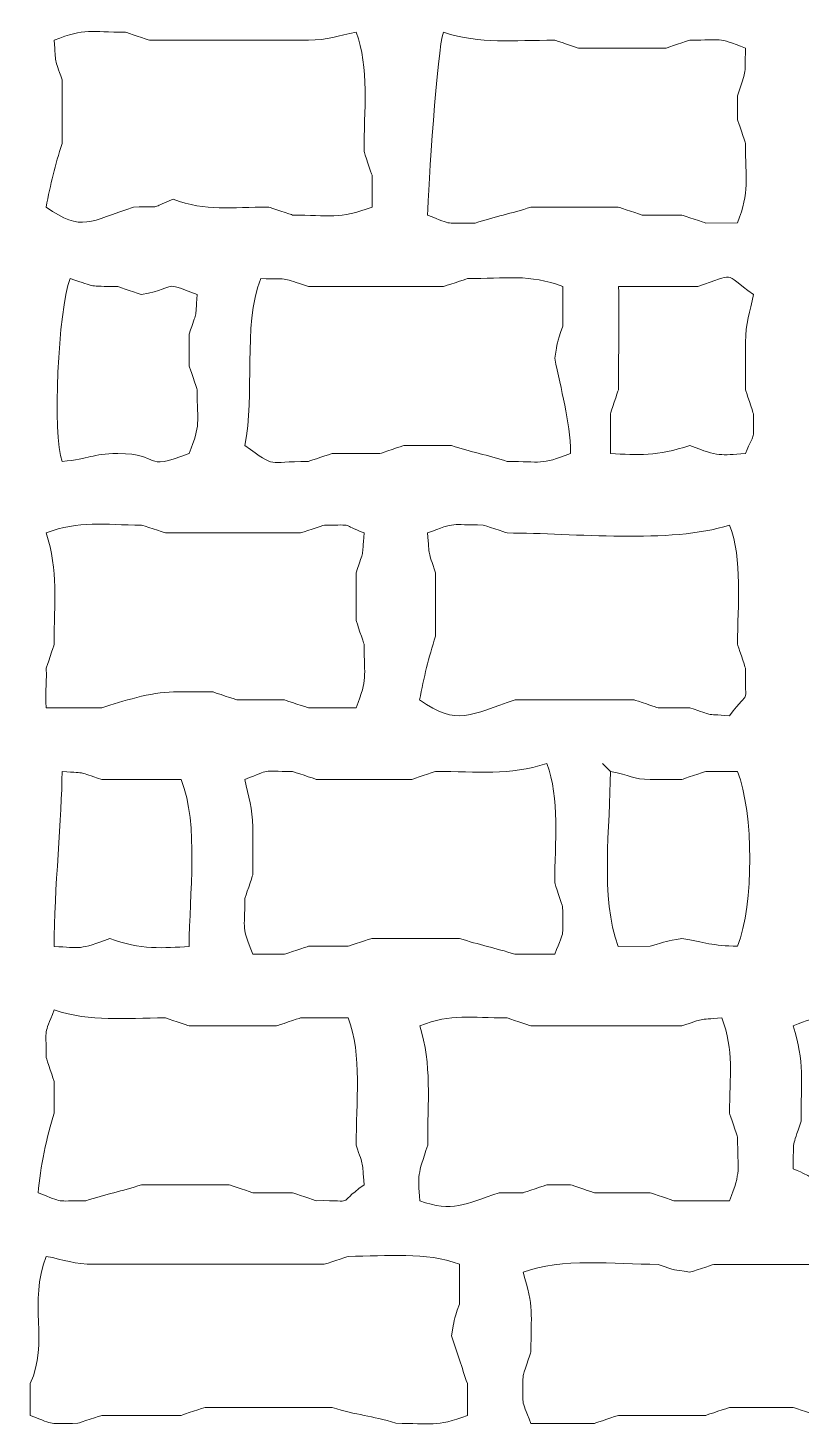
# Model space of a CAD drawing. Header units: millimetres. Extents: x -206 to 205, y -140 to 141.
# Drawn here: x -175.48 to -160.55, y -133.43 to -106.4 of the extents above; entities that cross this region are included whole.
import ezdxf

# ---------------------------------------------------------------- set-up
doc = ezdxf.new("R2010")
doc.units = ezdxf.units.MM
doc.header["$MEASUREMENT"] = 0
doc.layers.add('Ebene 1', color=7, linetype='Continuous')

msp = doc.modelspace()

# ---------------------------------------------------------------- linework, layer by layer
at = {"layer": 'Ebene 1', "color": 1, "lineweight": 18}
for points, knots in [([(-174.8235, -108.6322), (-174.8235, -108.6322), (-174.8235, -108.1723), (-174.8235, -108.1723), (-174.8235, -108.1723), (-174.8235, -108.1723), (-174.8235, -107.8649), (-174.8235, -107.8649), (-174.8235, -107.8649), (-174.8235, -107.8649), (-174.8235, -107.4045), (-174.8235, -107.4045), (-174.8235, -107.4045), (-174.9724, -106.9544), (-174.9396, -107.1226), (-174.9764, -106.6377), (-174.9764, -106.6377), (-174.3718, -106.403), (-174.2761, -106.4843), (-173.5958, -106.4843), (-173.5958, -106.4843), (-173.5866, -106.4878), (-173.161, -106.628), (-173.1349, -106.6377), (-173.1349, -106.6377), (-173.1349, -106.6377), (-171.7543, -106.6377), (-171.7543, -106.6377), (-171.7543, -106.6377), (-171.7543, -106.6377), (-170.0657, -106.6377), (-170.0657, -106.6377), (-170.0657, -106.6377), (-169.698, -106.6377), (-169.4851, -106.5483), (-169.1456, -106.4843), (-169.1456, -106.4843), (-168.8888, -107.1463), (-168.992, -108.0235), (-168.992, -108.7856), (-168.992, -108.7856), (-168.9879, -108.7943), (-168.8477, -109.2205), (-168.838, -109.246), (-168.838, -109.246), (-168.838, -109.246), (-168.838, -109.8599), (-168.838, -109.8599), (-168.838, -109.8599), (-169.4554, -110.0998), (-169.677, -110.0133), (-170.3727, -110.0133), (-170.3727, -110.0133), (-170.3814, -110.0097), (-170.808, -109.8697), (-170.8331, -109.8599), (-170.8331, -109.8599), (-171.5594, -109.8599), (-172.0402, -109.953), (-172.6746, -109.707), (-172.6746, -109.707), (-173.1651, -109.9008), (-172.8213, -109.8466), (-173.4418, -109.8599), (-173.4418, -109.8599), (-174.2858, -110.134), (-174.4378, -110.3529), (-175.1304, -109.8599), (-175.1304, -109.8599), (-175.0475, -109.422), (-174.9574, -109.0471), (-174.8235, -108.6322)], [0, 0, 0, 0, 0.0526316, 0.0526316, 0.0526316, 0.0526316, 0.1052632, 0.1052632, 0.1052632, 0.1052632, 0.1578947, 0.1578947, 0.1578947, 0.1578947, 0.2105263, 0.2105263, 0.2105263, 0.2105263, 0.2631579, 0.2631579, 0.2631579, 0.2631579, 0.3157895, 0.3157895, 0.3157895, 0.3157895, 0.3684211, 0.3684211, 0.3684211, 0.3684211, 0.4210526, 0.4210526, 0.4210526, 0.4210526, 0.4736842, 0.4736842, 0.4736842, 0.4736842, 0.5263158, 0.5263158, 0.5263158, 0.5263158, 0.5789474, 0.5789474, 0.5789474, 0.5789474, 0.6315789, 0.6315789, 0.6315789, 0.6315789, 0.6842105, 0.6842105, 0.6842105, 0.6842105, 0.7368421, 0.7368421, 0.7368421, 0.7368421, 0.7894737, 0.7894737, 0.7894737, 0.7894737, 0.8421053, 0.8421053, 0.8421053, 0.8421053, 0.8947368, 0.8947368, 0.8947368, 0.8947368, 1, 1, 1, 1]), ([(-167.4573, -106.4848), (-166.7288, -106.721), (-166.1227, -106.6382), (-165.3083, -106.6382), (-165.3083, -106.6382), (-165.2991, -106.6422), (-164.8736, -106.7825), (-164.8485, -106.7922), (-164.8485, -106.7922), (-164.8485, -106.7922), (-163.1604, -106.7916), (-163.1604, -106.7916), (-163.1604, -106.7916), (-163.1513, -106.7881), (-162.7257, -106.6473), (-162.6996, -106.6382), (-162.6996, -106.6382), (-162.0514, -106.6382), (-162.189, -106.5726), (-161.6259, -106.7916), (-161.6259, -106.7916), (-161.6386, -107.3952), (-161.6038, -107.1706), (-161.7793, -107.7119), (-161.7793, -107.7119), (-161.7793, -107.7119), (-161.7793, -108.1727), (-161.7793, -108.1727), (-161.7793, -108.1727), (-161.7756, -108.1814), (-161.6346, -108.607), (-161.6259, -108.6331), (-161.6259, -108.6331), (-161.6259, -109.3288), (-161.5399, -109.5508), (-161.7793, -110.1672), (-161.7793, -110.1672), (-161.7793, -110.1672), (-162.3932, -110.1678), (-162.3932, -110.1678), (-162.3932, -110.1678), (-162.4018, -110.1641), (-162.8275, -110.0235), (-162.8536, -110.0142), (-162.8536, -110.0142), (-162.8536, -110.0142), (-163.6208, -110.0138), (-163.6208, -110.0138), (-163.6208, -110.0138), (-163.63, -110.0107), (-164.0556, -109.8699), (-164.0811, -109.8612), (-164.0811, -109.8612), (-164.0811, -109.8612), (-165.1554, -109.8612), (-165.1554, -109.8612), (-165.1554, -109.8612), (-165.1554, -109.8612), (-165.3083, -109.8612), (-165.3083, -109.8612), (-165.3083, -109.8612), (-165.3083, -109.8612), (-165.7687, -109.8612), (-165.7687, -109.8612), (-165.7687, -109.8612), (-166.1503, -109.9846), (-166.4613, -110.0439), (-166.843, -110.1678), (-166.843, -110.1678), (-167.4741, -110.1678), (-167.2384, -110.2178), (-167.7641, -110.0138), (-167.7641, -110.0138), (-167.753, -109.5324), (-167.581, -106.8029), (-167.4573, -106.4848)], [0, 0, 0, 0, 0.05, 0.05, 0.05, 0.05, 0.1, 0.1, 0.1, 0.1, 0.15, 0.15, 0.15, 0.15, 0.2, 0.2, 0.2, 0.2, 0.25, 0.25, 0.25, 0.25, 0.3, 0.3, 0.3, 0.3, 0.35, 0.35, 0.35, 0.35, 0.4, 0.4, 0.4, 0.4, 0.45, 0.45, 0.45, 0.45, 0.5, 0.5, 0.5, 0.5, 0.55, 0.55, 0.55, 0.55, 0.6, 0.6, 0.6, 0.6, 0.65, 0.65, 0.65, 0.65, 0.7, 0.7, 0.7, 0.7, 0.75, 0.75, 0.75, 0.75, 0.8, 0.8, 0.8, 0.8, 0.85, 0.85, 0.85, 0.85, 0.9, 0.9, 0.9, 0.9, 1, 1, 1, 1]), ([(-174.6686, -111.2403), (-174.1269, -111.4162), (-174.3519, -111.381), (-173.7484, -111.3943), (-173.7484, -111.3943), (-173.7397, -111.3978), (-173.3142, -111.5386), (-173.2881, -111.5477), (-173.2881, -111.5477), (-172.5054, -111.4), (-172.9483, -111.2782), (-172.2138, -111.5477), (-172.2138, -111.5477), (-172.2546, -112.0747), (-172.2077, -111.824), (-172.3677, -112.3151), (-172.3677, -112.3151), (-172.3677, -112.3151), (-172.3677, -112.9284), (-172.3677, -112.9284), (-172.3677, -112.9284), (-172.3637, -112.9376), (-172.223, -113.3631), (-172.2138, -113.3888), (-172.2138, -113.3888), (-172.2138, -114.0532), (-172.1391, -114.0291), (-172.3667, -114.617), (-172.3667, -114.617), (-173.3029, -114.9802), (-172.8722, -114.617), (-173.7484, -114.617), (-173.7484, -114.617), (-174.2671, -114.617), (-174.2661, -114.7274), (-174.8226, -114.7699), (-174.8226, -114.7699), (-175.0052, -114.2727), (-174.9023, -111.843), (-174.6696, -111.2403), (-174.6696, -111.2403), (-174.6696, -111.2403), (-174.6686, -111.2403), (-174.6686, -111.2403)], [0, 0, 0, 0, 0.0833333, 0.0833333, 0.0833333, 0.0833333, 0.1666667, 0.1666667, 0.1666667, 0.1666667, 0.25, 0.25, 0.25, 0.25, 0.3333333, 0.3333333, 0.3333333, 0.3333333, 0.4166667, 0.4166667, 0.4166667, 0.4166667, 0.5, 0.5, 0.5, 0.5, 0.5833333, 0.5833333, 0.5833333, 0.5833333, 0.6666667, 0.6666667, 0.6666667, 0.6666667, 0.75, 0.75, 0.75, 0.75, 0.8333333, 0.8333333, 0.8333333, 0.8333333, 1, 1, 1, 1]), ([(-170.986, -111.2403), (-170.3824, -111.2531), (-170.6074, -111.2179), (-170.0647, -111.3943), (-170.0647, -111.3943), (-170.0647, -111.3943), (-169.4515, -111.3937), (-169.4515, -111.3937), (-169.4515, -111.3937), (-169.4515, -111.3937), (-169.2985, -111.3937), (-169.2985, -111.3937), (-169.2985, -111.3937), (-169.2985, -111.3937), (-167.4565, -111.3937), (-167.4565, -111.3937), (-167.4565, -111.3937), (-167.4473, -111.3903), (-167.0217, -111.2501), (-166.9967, -111.2403), (-166.9967, -111.2403), (-166.2702, -111.2403), (-165.79, -111.1472), (-165.1546, -111.3937), (-165.1546, -111.3937), (-165.1546, -111.3937), (-165.1546, -112.1611), (-165.1546, -112.1611), (-165.1546, -112.1611), (-165.2902, -112.5381), (-165.2406, -112.424), (-165.3081, -112.7749), (-165.3081, -112.7749), (-165.1914, -113.3933), (-165.0155, -113.9621), (-165.0016, -114.617), (-165.0016, -114.617), (-165.5889, -114.8446), (-165.5638, -114.7699), (-166.2283, -114.7699), (-166.2283, -114.7699), (-166.611, -114.6461), (-166.921, -114.5868), (-167.3035, -114.4634), (-167.3035, -114.4634), (-167.3035, -114.4634), (-168.2238, -114.463), (-168.2238, -114.463), (-168.2238, -114.463), (-168.2325, -114.467), (-168.6581, -114.6072), (-168.6842, -114.617), (-168.6842, -114.617), (-168.6842, -114.617), (-169.6054, -114.617), (-169.6054, -114.617), (-169.6054, -114.617), (-169.6141, -114.62), (-170.0398, -114.7606), (-170.0647, -114.7699), (-170.0647, -114.7699), (-170.9093, -114.7693), (-170.6525, -114.9187), (-171.293, -114.4634), (-171.293, -114.4634), (-171.0899, -113.4961), (-171.3436, -112.1615), (-170.986, -111.2403)], [0, 0, 0, 0, 0.0555556, 0.0555556, 0.0555556, 0.0555556, 0.1111111, 0.1111111, 0.1111111, 0.1111111, 0.1666667, 0.1666667, 0.1666667, 0.1666667, 0.2222222, 0.2222222, 0.2222222, 0.2222222, 0.2777778, 0.2777778, 0.2777778, 0.2777778, 0.3333333, 0.3333333, 0.3333333, 0.3333333, 0.3888889, 0.3888889, 0.3888889, 0.3888889, 0.4444444, 0.4444444, 0.4444444, 0.4444444, 0.5, 0.5, 0.5, 0.5, 0.5555556, 0.5555556, 0.5555556, 0.5555556, 0.6111111, 0.6111111, 0.6111111, 0.6111111, 0.6666667, 0.6666667, 0.6666667, 0.6666667, 0.7222222, 0.7222222, 0.7222222, 0.7222222, 0.7777778, 0.7777778, 0.7777778, 0.7777778, 0.8333333, 0.8333333, 0.8333333, 0.8333333, 0.8888889, 0.8888889, 0.8888889, 0.8888889, 1, 1, 1, 1]), ([(-164.0804, -111.3946), (-164.0804, -111.3946), (-162.5459, -111.3946), (-162.5459, -111.3946), (-162.5459, -111.3946), (-161.7826, -111.1471), (-162.0942, -111.1046), (-161.4716, -111.5482), (-161.4716, -111.5482), (-161.5355, -111.8883), (-161.6246, -112.1006), (-161.6246, -112.4689), (-161.6246, -112.4689), (-161.6246, -112.4689), (-161.6246, -112.6218), (-161.6246, -112.6218), (-161.6246, -112.6218), (-161.6246, -112.6218), (-161.6246, -113.3891), (-161.6246, -113.3891), (-161.6246, -113.3891), (-161.6215, -113.3984), (-161.4809, -113.8244), (-161.4716, -113.85), (-161.4716, -113.85), (-161.4716, -114.4669), (-161.445, -114.1534), (-161.6246, -114.6172), (-161.6246, -114.6172), (-162.1254, -114.649), (-162.1284, -114.6852), (-162.6997, -114.4638), (-162.6997, -114.4638), (-163.329, -114.6674), (-163.7085, -114.6506), (-164.2344, -114.6172), (-164.2344, -114.6172), (-164.2344, -114.6172), (-164.2344, -113.85), (-164.2344, -113.85), (-164.2344, -113.85), (-164.2303, -113.8408), (-164.0896, -113.4152), (-164.0804, -113.3891), (-164.0804, -113.3891), (-164.0804, -113.0372), (-164.0553, -111.4407), (-164.0804, -111.3946)], [0, 0, 0, 0, 0.0769231, 0.0769231, 0.0769231, 0.0769231, 0.1538462, 0.1538462, 0.1538462, 0.1538462, 0.2307692, 0.2307692, 0.2307692, 0.2307692, 0.3076923, 0.3076923, 0.3076923, 0.3076923, 0.3846154, 0.3846154, 0.3846154, 0.3846154, 0.4615385, 0.4615385, 0.4615385, 0.4615385, 0.5384615, 0.5384615, 0.5384615, 0.5384615, 0.6153846, 0.6153846, 0.6153846, 0.6153846, 0.6923077, 0.6923077, 0.6923077, 0.6923077, 0.7692308, 0.7692308, 0.7692308, 0.7692308, 0.8461538, 0.8461538, 0.8461538, 0.8461538, 1, 1, 1, 1]), ([(-175.1291, -118.7603), (-175.1261, -118.7512), (-174.9854, -118.3256), (-174.9763, -118.3005), (-174.9763, -118.3005), (-174.9753, -117.4866), (-174.8934, -116.8805), (-175.1291, -116.1511), (-175.1291, -116.1511), (-174.4949, -115.905), (-174.0141, -115.9987), (-173.2876, -115.9987), (-173.2876, -115.9987), (-173.2791, -116.0017), (-172.8534, -116.1424), (-172.8273, -116.1511), (-172.8273, -116.1511), (-172.8273, -116.1511), (-170.9858, -116.1511), (-170.9858, -116.1511), (-170.9858, -116.1511), (-170.9858, -116.1511), (-170.2186, -116.1515), (-170.2186, -116.1515), (-170.2186, -116.1515), (-170.2099, -116.1484), (-169.7843, -116.0074), (-169.7582, -115.9987), (-169.7582, -115.9987), (-169.1418, -115.9987), (-169.4543, -115.9715), (-168.9908, -116.1515), (-168.9908, -116.1515), (-169.0317, -116.679), (-168.9858, -116.4283), (-169.1448, -116.9188), (-169.1448, -116.9188), (-169.1448, -116.9188), (-169.1448, -117.8396), (-169.1448, -117.8396), (-169.1448, -117.8396), (-169.1408, -117.8489), (-169.0001, -118.2744), (-168.9908, -118.3005), (-168.9908, -118.3005), (-168.9908, -118.9645), (-168.9167, -118.9404), (-169.1448, -119.5277), (-169.1448, -119.5277), (-169.1448, -119.5277), (-170.065, -119.5277), (-170.065, -119.5277), (-170.065, -119.5277), (-170.0737, -119.524), (-170.4994, -119.384), (-170.5254, -119.3741), (-170.5254, -119.3741), (-170.5254, -119.3741), (-171.4467, -119.3741), (-171.4467, -119.3741), (-171.4467, -119.3741), (-171.4554, -119.3701), (-171.881, -119.2304), (-171.9071, -119.2207), (-171.9071, -119.2207), (-171.9071, -119.2207), (-172.6734, -119.2207), (-172.6734, -119.2207), (-172.6734, -119.2207), (-173.1061, -119.2207), (-173.6646, -119.4012), (-174.055, -119.5277), (-174.055, -119.5277), (-174.055, -119.5277), (-175.1291, -119.5277), (-175.1291, -119.5277), (-175.1291, -119.5277), (-175.1522, -119.1788), (-175.1184, -119.1946), (-175.1291, -118.7603)], [0, 0, 0, 0, 0.047619, 0.047619, 0.047619, 0.047619, 0.0952381, 0.0952381, 0.0952381, 0.0952381, 0.1428571, 0.1428571, 0.1428571, 0.1428571, 0.1904762, 0.1904762, 0.1904762, 0.1904762, 0.2380952, 0.2380952, 0.2380952, 0.2380952, 0.2857143, 0.2857143, 0.2857143, 0.2857143, 0.3333333, 0.3333333, 0.3333333, 0.3333333, 0.3809524, 0.3809524, 0.3809524, 0.3809524, 0.4285714, 0.4285714, 0.4285714, 0.4285714, 0.4761905, 0.4761905, 0.4761905, 0.4761905, 0.5238095, 0.5238095, 0.5238095, 0.5238095, 0.5714286, 0.5714286, 0.5714286, 0.5714286, 0.6190476, 0.6190476, 0.6190476, 0.6190476, 0.6666667, 0.6666667, 0.6666667, 0.6666667, 0.7142857, 0.7142857, 0.7142857, 0.7142857, 0.7619048, 0.7619048, 0.7619048, 0.7619048, 0.8095238, 0.8095238, 0.8095238, 0.8095238, 0.8571429, 0.8571429, 0.8571429, 0.8571429, 0.9047619, 0.9047619, 0.9047619, 0.9047619, 1, 1, 1, 1]), ([(-167.6112, -118.146), (-167.6112, -118.146), (-167.6112, -117.686), (-167.6112, -117.686), (-167.6112, -117.686), (-167.6112, -117.686), (-167.6112, -117.3792), (-167.6112, -117.3792), (-167.6112, -117.3792), (-167.6112, -117.3792), (-167.6112, -116.9188), (-167.6112, -116.9188), (-167.6112, -116.9188), (-167.761, -116.4682), (-167.7283, -116.6364), (-167.7652, -116.1515), (-167.7652, -116.1515), (-167.2014, -115.9325), (-167.3384, -115.9981), (-166.6898, -115.9975), (-166.6898, -115.9975), (-166.6811, -116.0016), (-166.2556, -116.1418), (-166.2305, -116.1515), (-166.2305, -116.1515), (-164.9364, -116.1511), (-163.0795, -116.3694), (-161.9331, -115.9981), (-161.9331, -115.9981), (-161.6763, -116.66), (-161.7797, -117.5377), (-161.7797, -118.3), (-161.7797, -118.3), (-161.7767, -118.3087), (-161.6354, -118.7342), (-161.6267, -118.7597), (-161.6267, -118.7597), (-161.6447, -119.5844), (-161.5128, -119.0908), (-161.9331, -119.6811), (-161.9331, -119.6811), (-162.46, -119.6392), (-162.2099, -119.6862), (-162.7005, -119.5271), (-162.7005, -119.5271), (-162.7005, -119.5271), (-163.3142, -119.5271), (-163.3142, -119.5271), (-163.3142, -119.5271), (-163.3229, -119.5235), (-163.7485, -119.3828), (-163.7746, -119.3737), (-163.7746, -119.3737), (-163.7746, -119.3737), (-164.6959, -119.3737), (-164.6959, -119.3737), (-164.6959, -119.3737), (-164.6959, -119.3737), (-165.6161, -119.3737), (-165.6161, -119.3737), (-165.6161, -119.3737), (-165.6161, -119.3737), (-166.0765, -119.3737), (-166.0765, -119.3737), (-166.0765, -119.3737), (-166.9298, -119.6499), (-167.1856, -119.8958), (-167.918, -119.3737), (-167.918, -119.3737), (-167.8352, -118.9358), (-167.7462, -118.5608), (-167.6112, -118.146)], [0, 0, 0, 0, 0.0526316, 0.0526316, 0.0526316, 0.0526316, 0.1052632, 0.1052632, 0.1052632, 0.1052632, 0.1578947, 0.1578947, 0.1578947, 0.1578947, 0.2105263, 0.2105263, 0.2105263, 0.2105263, 0.2631579, 0.2631579, 0.2631579, 0.2631579, 0.3157895, 0.3157895, 0.3157895, 0.3157895, 0.3684211, 0.3684211, 0.3684211, 0.3684211, 0.4210526, 0.4210526, 0.4210526, 0.4210526, 0.4736842, 0.4736842, 0.4736842, 0.4736842, 0.5263158, 0.5263158, 0.5263158, 0.5263158, 0.5789474, 0.5789474, 0.5789474, 0.5789474, 0.6315789, 0.6315789, 0.6315789, 0.6315789, 0.6842105, 0.6842105, 0.6842105, 0.6842105, 0.7368421, 0.7368421, 0.7368421, 0.7368421, 0.7894737, 0.7894737, 0.7894737, 0.7894737, 0.8421053, 0.8421053, 0.8421053, 0.8421053, 0.8947368, 0.8947368, 0.8947368, 0.8947368, 1, 1, 1, 1]), ([(-174.8235, -120.756), (-174.2961, -120.7974), (-174.5467, -120.7505), (-174.0561, -120.9095), (-174.0561, -120.9095), (-174.0561, -120.9095), (-172.5216, -120.91), (-172.5216, -120.91), (-172.5216, -120.91), (-172.1758, -121.7995), (-172.3676, -123.1218), (-172.3676, -124.1326), (-172.3676, -124.1326), (-172.8505, -124.1627), (-173.3191, -124.2052), (-173.9021, -123.9786), (-173.9021, -123.9786), (-174.4736, -124.2006), (-174.4766, -124.1638), (-174.9764, -124.1321), (-174.9764, -124.1321), (-174.9764, -123.0517), (-174.8235, -121.6073), (-174.8235, -120.756)], [0, 0, 0, 0, 0.1428571, 0.1428571, 0.1428571, 0.1428571, 0.2857143, 0.2857143, 0.2857143, 0.2857143, 0.4285714, 0.4285714, 0.4285714, 0.4285714, 0.5714286, 0.5714286, 0.5714286, 0.5714286, 0.7142857, 0.7142857, 0.7142857, 0.7142857, 1, 1, 1, 1]), ([(-171.2937, -120.9084), (-170.7694, -120.7048), (-171.0042, -120.7549), (-170.3734, -120.7549), (-170.3734, -120.7549), (-170.3647, -120.7584), (-169.9391, -120.8991), (-169.913, -120.9084), (-169.913, -120.9084), (-169.913, -120.9084), (-169.4522, -120.9084), (-169.4522, -120.9084), (-169.4522, -120.9084), (-169.4522, -120.9084), (-168.0715, -120.9084), (-168.0715, -120.9084), (-168.0715, -120.9084), (-168.0628, -120.9047), (-167.6373, -120.7641), (-167.6112, -120.7549), (-167.6112, -120.7549), (-166.7979, -120.7549), (-166.1912, -120.8377), (-165.4633, -120.6014), (-165.4633, -120.6014), (-165.2065, -121.2629), (-165.3093, -122.1411), (-165.3093, -122.9033), (-165.3093, -122.9033), (-165.3062, -122.9125), (-165.1656, -123.3381), (-165.1565, -123.3642), (-165.1565, -123.3642), (-165.1565, -123.9944), (-165.1053, -123.7591), (-165.3093, -124.285), (-165.3093, -124.285), (-165.3093, -124.285), (-166.0766, -124.285), (-166.0766, -124.285), (-166.0766, -124.285), (-166.4583, -124.1607), (-166.7687, -124.1013), (-167.1504, -123.9776), (-167.1504, -123.9776), (-167.1504, -123.9776), (-167.6112, -123.9776), (-167.6112, -123.9776), (-167.6112, -123.9776), (-167.6112, -123.9776), (-167.7652, -123.9776), (-167.7652, -123.9776), (-167.7652, -123.9776), (-167.7652, -123.9776), (-168.8389, -123.9776), (-168.8389, -123.9776), (-168.8389, -123.9776), (-168.8482, -123.9811), (-169.2737, -124.1217), (-169.2998, -124.131), (-169.2998, -124.131), (-169.2998, -124.131), (-170.067, -124.131), (-170.067, -124.131), (-170.067, -124.131), (-170.0757, -124.1346), (-170.5013, -124.2753), (-170.5274, -124.285), (-170.5274, -124.285), (-170.5274, -124.285), (-171.1408, -124.285), (-171.1408, -124.285), (-171.1408, -124.285), (-171.3597, -123.7212), (-171.2947, -123.8588), (-171.2937, -123.2102), (-171.2937, -123.2102), (-171.2907, -123.201), (-171.15, -122.7754), (-171.1408, -122.7504), (-171.1408, -122.7504), (-171.1408, -122.7504), (-171.1408, -121.8297), (-171.1408, -121.8297), (-171.1408, -121.8297), (-171.1408, -121.4614), (-171.2298, -121.2485), (-171.2947, -120.9084), (-171.2947, -120.9084), (-171.2947, -120.9084), (-171.2937, -120.9084), (-171.2937, -120.9084)], [0, 0, 0, 0, 0.0416667, 0.0416667, 0.0416667, 0.0416667, 0.0833333, 0.0833333, 0.0833333, 0.0833333, 0.125, 0.125, 0.125, 0.125, 0.1666667, 0.1666667, 0.1666667, 0.1666667, 0.2083333, 0.2083333, 0.2083333, 0.2083333, 0.25, 0.25, 0.25, 0.25, 0.2916667, 0.2916667, 0.2916667, 0.2916667, 0.3333333, 0.3333333, 0.3333333, 0.3333333, 0.375, 0.375, 0.375, 0.375, 0.4166667, 0.4166667, 0.4166667, 0.4166667, 0.4583333, 0.4583333, 0.4583333, 0.4583333, 0.5, 0.5, 0.5, 0.5, 0.5416667, 0.5416667, 0.5416667, 0.5416667, 0.5833333, 0.5833333, 0.5833333, 0.5833333, 0.625, 0.625, 0.625, 0.625, 0.6666667, 0.6666667, 0.6666667, 0.6666667, 0.7083333, 0.7083333, 0.7083333, 0.7083333, 0.75, 0.75, 0.75, 0.75, 0.7916667, 0.7916667, 0.7916667, 0.7916667, 0.8333333, 0.8333333, 0.8333333, 0.8333333, 0.875, 0.875, 0.875, 0.875, 0.9166667, 0.9166667, 0.9166667, 0.9166667, 1, 1, 1, 1]), ([(-164.2343, -120.7545), (-163.8567, -120.8277), (-163.7917, -120.9081), (-163.4669, -120.9081), (-163.4669, -120.9081), (-163.4669, -120.9081), (-162.8536, -120.9081), (-162.8536, -120.9081), (-162.8536, -120.9081), (-162.8444, -120.9044), (-162.4189, -120.7638), (-162.3928, -120.7545), (-162.3928, -120.7545), (-162.3928, -120.7545), (-161.7794, -120.7545), (-161.7794, -120.7545), (-161.7794, -120.7545), (-161.4637, -121.5678), (-161.4637, -123.3178), (-161.7784, -124.1307), (-161.7784, -124.1307), (-162.2572, -124.1194), (-162.4209, -124.0585), (-162.8536, -123.9771), (-162.8536, -123.9771), (-163.183, -124.0467), (-163.117, -124.0145), (-163.4669, -124.1307), (-163.4669, -124.1307), (-163.4669, -124.1307), (-164.0813, -124.1311), (-164.0813, -124.1311), (-164.0813, -124.1311), (-164.4409, -123.2027), (-164.2343, -121.8062), (-164.2343, -120.7545), (-164.2343, -120.7545), (-164.2343, -120.7545), (-164.3883, -120.6011), (-164.3883, -120.6011)], [0, 0, 0, 0, 0.0909091, 0.0909091, 0.0909091, 0.0909091, 0.1818182, 0.1818182, 0.1818182, 0.1818182, 0.2727273, 0.2727273, 0.2727273, 0.2727273, 0.3636364, 0.3636364, 0.3636364, 0.3636364, 0.4545455, 0.4545455, 0.4545455, 0.4545455, 0.5454545, 0.5454545, 0.5454545, 0.5454545, 0.6363636, 0.6363636, 0.6363636, 0.6363636, 0.7272727, 0.7272727, 0.7272727, 0.7272727, 0.8181818, 0.8181818, 0.8181818, 0.8181818, 1, 1, 1, 1]), ([(-174.9753, -127.3535), (-174.9753, -127.3535), (-174.9753, -126.7401), (-174.9753, -126.7401), (-174.9753, -126.7401), (-174.9795, -126.7304), (-175.1191, -126.3048), (-175.1293, -126.2793), (-175.1293, -126.2793), (-175.1293, -125.6486), (-175.1789, -125.8839), (-174.9753, -125.359), (-174.9753, -125.359), (-174.2469, -125.5948), (-173.6407, -125.512), (-172.8274, -125.512), (-172.8274, -125.512), (-172.8183, -125.516), (-172.3927, -125.6567), (-172.3666, -125.666), (-172.3666, -125.666), (-172.3666, -125.666), (-170.6795, -125.6654), (-170.6795, -125.6654), (-170.6795, -125.6654), (-170.6692, -125.6619), (-170.2436, -125.5217), (-170.2187, -125.512), (-170.2187, -125.512), (-170.2187, -125.512), (-169.2974, -125.512), (-169.2974, -125.512), (-169.2974, -125.512), (-169.0258, -126.2122), (-169.145, -127.1642), (-169.145, -127.9672), (-169.145, -127.9672), (-168.995, -128.4179), (-169.0278, -128.2497), (-168.991, -128.735), (-168.991, -128.735), (-169.5813, -129.1555), (-169.0877, -129.0242), (-169.9122, -129.042), (-169.9122, -129.042), (-169.9209, -129.0384), (-170.3464, -128.8977), (-170.3715, -128.8886), (-170.3715, -128.8886), (-170.3715, -128.8886), (-171.1389, -128.8886), (-171.1389, -128.8886), (-171.1389, -128.8886), (-171.148, -128.8845), (-171.5737, -128.7443), (-171.5992, -128.735), (-171.5992, -128.735), (-171.5992, -128.735), (-172.6734, -128.735), (-172.6734, -128.735), (-172.6734, -128.735), (-172.6734, -128.735), (-172.8274, -128.735), (-172.8274, -128.735), (-172.8274, -128.735), (-172.8274, -128.735), (-173.2878, -128.735), (-173.2878, -128.735), (-173.2878, -128.735), (-173.6694, -128.8584), (-173.9804, -128.9182), (-174.3621, -129.042), (-174.3621, -129.042), (-174.9922, -129.042), (-174.7573, -129.0916), (-175.2833, -128.8886), (-175.2833, -128.8886), (-175.246, -128.4082), (-175.1171, -127.7903), (-174.9753, -127.3535)], [0, 0, 0, 0, 0.047619, 0.047619, 0.047619, 0.047619, 0.0952381, 0.0952381, 0.0952381, 0.0952381, 0.1428571, 0.1428571, 0.1428571, 0.1428571, 0.1904762, 0.1904762, 0.1904762, 0.1904762, 0.2380952, 0.2380952, 0.2380952, 0.2380952, 0.2857143, 0.2857143, 0.2857143, 0.2857143, 0.3333333, 0.3333333, 0.3333333, 0.3333333, 0.3809524, 0.3809524, 0.3809524, 0.3809524, 0.4285714, 0.4285714, 0.4285714, 0.4285714, 0.4761905, 0.4761905, 0.4761905, 0.4761905, 0.5238095, 0.5238095, 0.5238095, 0.5238095, 0.5714286, 0.5714286, 0.5714286, 0.5714286, 0.6190476, 0.6190476, 0.6190476, 0.6190476, 0.6666667, 0.6666667, 0.6666667, 0.6666667, 0.7142857, 0.7142857, 0.7142857, 0.7142857, 0.7619048, 0.7619048, 0.7619048, 0.7619048, 0.8095238, 0.8095238, 0.8095238, 0.8095238, 0.8571429, 0.8571429, 0.8571429, 0.8571429, 0.9047619, 0.9047619, 0.9047619, 0.9047619, 1, 1, 1, 1]), ([(-167.763, -127.9678), (-167.764, -127.1335), (-167.677, -126.4072), (-167.917, -125.666), (-167.917, -125.666), (-167.2903, -125.4229), (-166.94, -125.5125), (-166.2295, -125.5125), (-166.2295, -125.5125), (-166.2202, -125.5162), (-165.7936, -125.6568), (-165.7691, -125.6665), (-165.7691, -125.6665), (-165.7691, -125.6665), (-164.0806, -125.6665), (-164.0806, -125.6665), (-164.0806, -125.6665), (-164.0806, -125.6665), (-163.3132, -125.666), (-163.3132, -125.666), (-163.3132, -125.666), (-163.3132, -125.666), (-162.8533, -125.6665), (-162.8533, -125.6665), (-162.8533, -125.6665), (-162.4026, -125.5172), (-162.571, -125.5498), (-162.0851, -125.5125), (-162.0851, -125.5125), (-161.8394, -126.1478), (-161.9325, -126.6282), (-161.9325, -127.3545), (-161.9325, -127.3545), (-161.9285, -127.3632), (-161.7884, -127.7888), (-161.7787, -127.8144), (-161.7787, -127.8144), (-161.7787, -128.4794), (-161.7044, -128.4549), (-161.9325, -129.0426), (-161.9325, -129.0426), (-161.9325, -129.0426), (-163.0063, -129.0426), (-163.0063, -129.0426), (-163.0063, -129.0426), (-163.0155, -129.0389), (-163.4411, -128.8979), (-163.4672, -128.8892), (-163.4672, -128.8892), (-163.4672, -128.8892), (-164.5409, -128.8892), (-164.5409, -128.8892), (-164.5409, -128.8892), (-164.5501, -128.8855), (-164.9756, -128.7449), (-165.0017, -128.7352), (-165.0017, -128.7352), (-165.0017, -128.7352), (-165.4621, -128.7356), (-165.4621, -128.7356), (-165.4621, -128.7356), (-165.4714, -128.7392), (-165.897, -128.8794), (-165.9215, -128.8892), (-165.9215, -128.8892), (-165.9215, -128.8892), (-166.3824, -128.8892), (-166.3824, -128.8892), (-166.3824, -128.8892), (-167.0515, -129.1059), (-167.2832, -129.2749), (-167.917, -129.0426), (-167.917, -129.0426), (-167.9508, -128.5198), (-167.9579, -128.5668), (-167.763, -127.9684), (-167.763, -127.9684), (-167.763, -127.9684), (-167.763, -127.9678), (-167.763, -127.9678)], [0, 0, 0, 0, 0.047619, 0.047619, 0.047619, 0.047619, 0.0952381, 0.0952381, 0.0952381, 0.0952381, 0.1428571, 0.1428571, 0.1428571, 0.1428571, 0.1904762, 0.1904762, 0.1904762, 0.1904762, 0.2380952, 0.2380952, 0.2380952, 0.2380952, 0.2857143, 0.2857143, 0.2857143, 0.2857143, 0.3333333, 0.3333333, 0.3333333, 0.3333333, 0.3809524, 0.3809524, 0.3809524, 0.3809524, 0.4285714, 0.4285714, 0.4285714, 0.4285714, 0.4761905, 0.4761905, 0.4761905, 0.4761905, 0.5238095, 0.5238095, 0.5238095, 0.5238095, 0.5714286, 0.5714286, 0.5714286, 0.5714286, 0.6190476, 0.6190476, 0.6190476, 0.6190476, 0.6666667, 0.6666667, 0.6666667, 0.6666667, 0.7142857, 0.7142857, 0.7142857, 0.7142857, 0.7619048, 0.7619048, 0.7619048, 0.7619048, 0.8095238, 0.8095238, 0.8095238, 0.8095238, 0.8571429, 0.8571429, 0.8571429, 0.8571429, 0.9047619, 0.9047619, 0.9047619, 0.9047619, 1, 1, 1, 1]), ([(-160.7055, -125.666), (-160.1418, -125.4476), (-160.28, -125.5125), (-159.6312, -125.513), (-159.6312, -125.513), (-159.6225, -125.5166), (-159.197, -125.6568), (-159.1709, -125.666), (-159.1709, -125.666), (-159.1709, -125.666), (-158.2507, -125.6665), (-158.2507, -125.6665), (-158.2507, -125.6665), (-157.7314, -125.6665), (-157.732, -125.5555), (-157.176, -125.513), (-157.176, -125.513), (-156.8797, -126.2757), (-156.8797, -127.8185), (-157.176, -128.5816), (-157.176, -128.5816), (-157.176, -128.5816), (-157.9433, -128.5816), (-157.9433, -128.5816), (-157.9433, -128.5816), (-157.952, -128.5781), (-158.3776, -128.4379), (-158.4037, -128.4282), (-158.4037, -128.4282), (-158.4037, -128.4282), (-158.864, -128.4282), (-158.864, -128.4282), (-158.864, -128.4282), (-158.864, -128.4282), (-159.4778, -128.4282), (-159.4778, -128.4282), (-159.4778, -128.4282), (-159.4865, -128.4318), (-159.9121, -128.5725), (-159.9382, -128.5816), (-159.9382, -128.5816), (-160.5556, -128.5816), (-160.2421, -128.6087), (-160.7055, -128.4282), (-160.7055, -128.4282), (-160.6938, -127.8256), (-160.7285, -128.0498), (-160.5526, -127.508), (-160.5526, -127.508), (-160.5526, -126.7371), (-160.4789, -126.3657), (-160.7055, -125.666)], [0, 0, 0, 0, 0.0714286, 0.0714286, 0.0714286, 0.0714286, 0.1428571, 0.1428571, 0.1428571, 0.1428571, 0.2142857, 0.2142857, 0.2142857, 0.2142857, 0.2857143, 0.2857143, 0.2857143, 0.2857143, 0.3571429, 0.3571429, 0.3571429, 0.3571429, 0.4285714, 0.4285714, 0.4285714, 0.4285714, 0.5, 0.5, 0.5, 0.5, 0.5714286, 0.5714286, 0.5714286, 0.5714286, 0.6428571, 0.6428571, 0.6428571, 0.6428571, 0.7142857, 0.7142857, 0.7142857, 0.7142857, 0.7857143, 0.7857143, 0.7857143, 0.7857143, 0.8571429, 0.8571429, 0.8571429, 0.8571429, 1, 1, 1, 1]), ([(-165.9216, -130.4241), (-165.1846, -130.1372), (-164.1584, -130.2706), (-163.3129, -130.2706), (-163.3129, -130.2706), (-162.9364, -130.4061), (-163.0505, -130.3566), (-162.6996, -130.4241), (-162.6996, -130.4241), (-162.6909, -130.4205), (-162.2653, -130.2799), (-162.2392, -130.2706), (-162.2392, -130.2706), (-162.2392, -130.2706), (-159.4764, -130.2706), (-159.4764, -130.2706), (-159.4764, -130.2706), (-159.4678, -130.2665), (-159.0421, -130.1264), (-159.016, -130.1172), (-159.016, -130.1172), (-158.1628, -130.1167), (-158.2927, -129.9555), (-157.6355, -130.4241), (-157.6355, -130.4241), (-157.6763, -130.9509), (-157.6294, -130.7008), (-157.7884, -131.1913), (-157.7884, -131.1913), (-157.7884, -131.1913), (-157.7884, -131.6513), (-157.7884, -131.6513), (-157.7884, -131.6513), (-157.7884, -132.2932), (-157.5353, -132.4769), (-157.4815, -133.1858), (-157.4815, -133.1858), (-158.1092, -133.4294), (-158.4585, -133.3398), (-159.17, -133.3398), (-159.17, -133.3398), (-159.1787, -133.3357), (-159.6043, -133.1955), (-159.6304, -133.1858), (-159.6304, -133.1858), (-159.6304, -133.1858), (-160.2437, -133.1858), (-160.2437, -133.1858), (-160.2437, -133.1858), (-160.253, -133.1828), (-160.6786, -133.0421), (-160.7047, -133.0334), (-160.7047, -133.0334), (-160.7047, -133.0334), (-161.9322, -133.0334), (-161.9322, -133.0334), (-161.9322, -133.0334), (-161.9415, -133.0364), (-162.3671, -133.1771), (-162.3932, -133.1858), (-162.3932, -133.1858), (-162.3932, -133.1858), (-164.0801, -133.1858), (-164.0801, -133.1858), (-164.0801, -133.1858), (-164.0894, -133.1894), (-164.515, -133.3307), (-164.5411, -133.3398), (-164.5411, -133.3398), (-164.5411, -133.3398), (-165.7688, -133.3394), (-165.7688, -133.3394), (-165.7688, -133.3394), (-165.9728, -132.815), (-165.9216, -133.0498), (-165.9216, -132.419), (-165.9216, -132.419), (-165.9176, -132.4099), (-165.7779, -131.9843), (-165.7688, -131.9587), (-165.7688, -131.9587), (-165.7688, -131.2354), (-165.7079, -131.0855), (-165.9216, -130.4241)], [0, 0, 0, 0, 0.0454545, 0.0454545, 0.0454545, 0.0454545, 0.0909091, 0.0909091, 0.0909091, 0.0909091, 0.1363636, 0.1363636, 0.1363636, 0.1363636, 0.1818182, 0.1818182, 0.1818182, 0.1818182, 0.2272727, 0.2272727, 0.2272727, 0.2272727, 0.2727273, 0.2727273, 0.2727273, 0.2727273, 0.3181818, 0.3181818, 0.3181818, 0.3181818, 0.3636364, 0.3636364, 0.3636364, 0.3636364, 0.4090909, 0.4090909, 0.4090909, 0.4090909, 0.4545455, 0.4545455, 0.4545455, 0.4545455, 0.5, 0.5, 0.5, 0.5, 0.5454545, 0.5454545, 0.5454545, 0.5454545, 0.5909091, 0.5909091, 0.5909091, 0.5909091, 0.6363636, 0.6363636, 0.6363636, 0.6363636, 0.6818182, 0.6818182, 0.6818182, 0.6818182, 0.7272727, 0.7272727, 0.7272727, 0.7272727, 0.7727273, 0.7727273, 0.7727273, 0.7727273, 0.8181818, 0.8181818, 0.8181818, 0.8181818, 0.8636364, 0.8636364, 0.8636364, 0.8636364, 0.9090909, 0.9090909, 0.9090909, 0.9090909, 1, 1, 1, 1]), ([(-175.1291, -130.1159), (-174.7895, -130.1802), (-174.5767, -130.2693), (-174.209, -130.2698), (-174.209, -130.2698), (-174.209, -130.2698), (-171.9071, -130.2698), (-171.9071, -130.2698), (-171.9071, -130.2698), (-171.9071, -130.2698), (-169.7592, -130.2693), (-169.7592, -130.2693), (-169.7592, -130.2693), (-169.7489, -130.2658), (-169.3233, -130.1256), (-169.2988, -130.1159), (-169.2988, -130.1159), (-168.5422, -130.1159), (-167.7969, -130.0181), (-167.1493, -130.2698), (-167.1493, -130.2698), (-167.1493, -130.2698), (-167.1493, -131.0372), (-167.1493, -131.0372), (-167.1493, -131.0372), (-167.2855, -131.4136), (-167.2353, -131.2995), (-167.3033, -131.6504), (-167.3033, -131.6504), (-167.1965, -131.9579), (-167.1028, -132.2637), (-166.9969, -132.5711), (-166.9969, -132.5711), (-166.9969, -132.5711), (-166.9969, -133.1851), (-166.9969, -133.1851), (-166.9969, -133.1851), (-167.601, -133.4198), (-167.6972, -133.3385), (-168.3775, -133.3385), (-168.3775, -133.3385), (-168.8538, -133.1841), (-169.129, -133.1861), (-169.6052, -133.0315), (-169.6052, -133.0315), (-169.6052, -133.0315), (-170.2186, -133.0315), (-170.2186, -133.0315), (-170.2186, -133.0315), (-170.2186, -133.0315), (-172.0611, -133.0315), (-172.0611, -133.0315), (-172.0611, -133.0315), (-172.0702, -133.0357), (-172.4958, -133.1754), (-172.5204, -133.1851), (-172.5204, -133.1851), (-172.5204, -133.1851), (-174.055, -133.1851), (-174.055, -133.1851), (-174.055, -133.1851), (-174.0642, -133.1886), (-174.4898, -133.3292), (-174.5159, -133.3391), (-174.5159, -133.3391), (-175.1461, -133.3385), (-174.9113, -133.3887), (-175.4371, -133.1851), (-175.4371, -133.1851), (-175.4371, -133.1851), (-175.4371, -132.5711), (-175.4371, -132.5711), (-175.4371, -132.5711), (-175.0724, -131.7716), (-175.4812, -131.0202), (-175.1291, -130.1159)], [0, 0, 0, 0, 0.05, 0.05, 0.05, 0.05, 0.1, 0.1, 0.1, 0.1, 0.15, 0.15, 0.15, 0.15, 0.2, 0.2, 0.2, 0.2, 0.25, 0.25, 0.25, 0.25, 0.3, 0.3, 0.3, 0.3, 0.35, 0.35, 0.35, 0.35, 0.4, 0.4, 0.4, 0.4, 0.45, 0.45, 0.45, 0.45, 0.5, 0.5, 0.5, 0.5, 0.55, 0.55, 0.55, 0.55, 0.6, 0.6, 0.6, 0.6, 0.65, 0.65, 0.65, 0.65, 0.7, 0.7, 0.7, 0.7, 0.75, 0.75, 0.75, 0.75, 0.8, 0.8, 0.8, 0.8, 0.85, 0.85, 0.85, 0.85, 0.9, 0.9, 0.9, 0.9, 1, 1, 1, 1])]:
    msp.add_open_spline(points, degree=3, knots=knots, dxfattribs=at)

doc.saveas('drawing.dxf')
